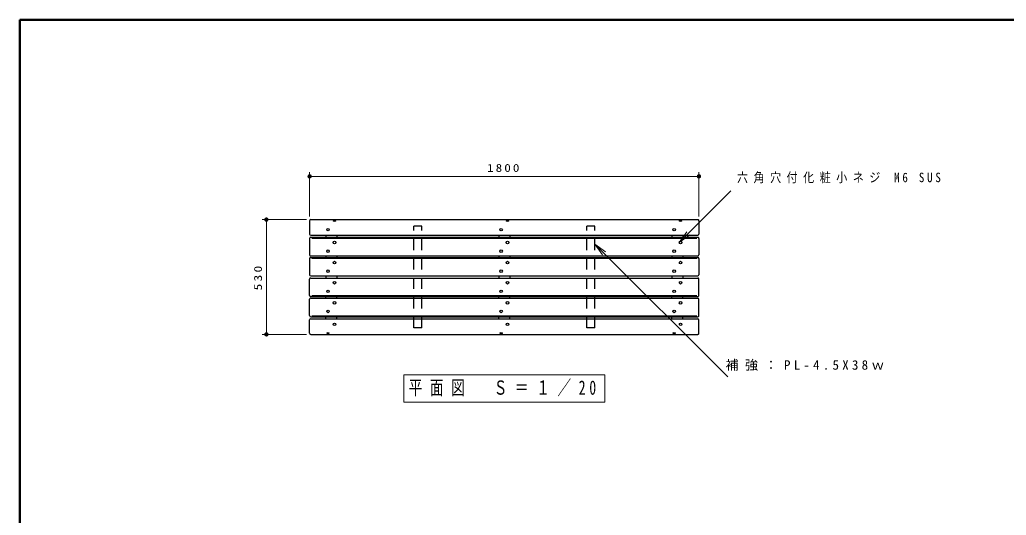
# Model space of a CAD drawing. Units: millimetres on the paper, scale 1:20. Extents: x -365 to 12, y -38 to 257.
# Drawn here: x -365 to -136.9, y 142.4 to 257 of the extents above; entities that cross this region are included whole.
import ezdxf

# ---------------------------------------------------------------- set-up
doc = ezdxf.new("R2010")
doc.units = ezdxf.units.MM
doc.linetypes.add('USER1', pattern=[4.5, 2.5, -2])
doc.layers.add('LY_1', color=7, linetype='Continuous', lineweight=25)
doc.layers.add('LY_2', color=7, linetype='Continuous', lineweight=13)
doc.styles.add('ＭＳ ゴシック', font='')
doc.styles.get('ＭＳ ゴシック').set_extended_font_data('MS Gothic')

# ---------------------------------------------------------------- blocks, each defined once
blk = doc.blocks.new('open_arrow')
at = {"color": 0, "linetype": 'Continuous', "lineweight": -2}
blk.add_lwpolyline([(7.5, 1.25), (0, 0), (7.5, -1.25)], dxfattribs=at)
blk = doc.blocks.new('filled_dot')
at = {"color": 0, "linetype": 'Continuous', "lineweight": -2, "const_width": 1.25}
blk.add_lwpolyline([(-0.625, 0, 1), (0.625, 0, 1)], format="xyb", close=True, dxfattribs=at)

msp = doc.modelspace()

# ---------------------------------------------------------------- linework, layer by layer
at = {"layer": 'LY_1', "lineweight": 13}
for p, q in [((-297.979, 211.537), (-297.979, 221.787)), ((-207.979, 211.537), (-207.979, 221.787)), ((-297.979, 220.787), (-207.979, 220.787)), ((-212.529, 205.481), (-200.582, 217.409)), ((-298.729, 210.787), (-308.979, 210.787)), ((-307.979, 184.249), (-307.979, 210.787)), ((-232.028, 205.089), (-201.33, 174.39)), ((-298.729, 184.249), (-308.979, 184.249)), ((-229.729, 174.899), (-276.229, 174.899)), ((-276.229, 174.899), (-276.229, 168.599)), ((-229.729, 168.599), (-229.729, 174.899)), ((-276.229, 168.599), (-229.729, 168.599))]:
    msp.add_line(p, q, dxfattribs=at)
at = {"layer": 'LY_1'}
for p, q in [((-297.979, 210.537), (-297.979, 207.413)), ((-297.729, 210.787), (-208.228, 210.787)), ((-207.979, 210.537), (-207.979, 207.413)), ((-297.979, 206.448), (-297.979, 202.647)), ((-297.729, 207.163), (-208.228, 207.163)), ((-297.729, 206.698), (-208.228, 206.698)), ((-297.479, 206.468), (-208.478, 206.468)), ((-294.229, 207.163), (-294.229, 206.698)), ((-291.729, 207.163), (-291.729, 206.698)), ((-254.229, 207.163), (-254.229, 206.698)), ((-251.729, 207.163), (-251.729, 206.698)), ((-214.229, 207.163), (-214.229, 206.698)), ((-211.729, 207.163), (-211.729, 206.698)), ((-207.979, 206.448), (-207.979, 202.647)), ((-297.979, 201.809), (-297.979, 198.008)), ((-297.729, 202.397), (-208.228, 202.397)), ((-297.729, 202.059), (-208.228, 202.059)), ((-297.479, 201.829), (-208.478, 201.829)), ((-294.229, 202.397), (-294.229, 202.059)), ((-291.729, 202.397), (-291.729, 202.059)), ((-254.229, 202.397), (-254.229, 202.059)), ((-251.729, 202.397), (-251.729, 202.059)), ((-214.229, 202.397), (-214.229, 202.059)), ((-211.729, 202.397), (-211.729, 202.059)), ((-207.979, 201.809), (-207.979, 198.008)), ((-297.979, 193.227), (-297.979, 197.028)), ((-297.729, 197.758), (-208.228, 197.758)), ((-297.729, 197.278), (-208.228, 197.278)), ((-294.229, 197.758), (-294.229, 197.278)), ((-291.729, 197.758), (-291.729, 197.278)), ((-254.229, 197.758), (-254.229, 197.278)), ((-251.729, 197.758), (-251.729, 197.278)), ((-214.229, 197.758), (-214.229, 197.278)), ((-211.729, 197.758), (-211.729, 197.278)), ((-207.979, 193.227), (-207.979, 197.028)), ((-297.979, 188.588), (-297.979, 192.389)), ((-297.729, 192.977), (-208.228, 192.977)), ((-297.729, 192.639), (-208.228, 192.639)), ((-297.479, 193.207), (-208.478, 193.207)), ((-294.229, 192.639), (-294.229, 192.977)), ((-291.729, 192.639), (-291.729, 192.977)), ((-254.229, 192.639), (-254.229, 192.977)), ((-251.729, 192.639), (-251.729, 192.977)), ((-214.229, 192.639), (-214.229, 192.977)), ((-211.729, 192.639), (-211.729, 192.977)), ((-207.979, 188.588), (-207.979, 192.389)), ((-297.979, 184.499), (-297.979, 187.623)), ((-297.729, 188.338), (-208.228, 188.338)), ((-297.729, 187.873), (-208.228, 187.873)), ((-297.479, 188.568), (-208.478, 188.568)), ((-294.229, 187.873), (-294.229, 188.338)), ((-291.729, 187.873), (-291.729, 188.338)), ((-254.229, 187.873), (-254.229, 188.338)), ((-251.729, 187.873), (-251.729, 188.338)), ((-214.229, 187.873), (-214.229, 188.338)), ((-211.729, 187.873), (-211.729, 188.338)), ((-207.979, 184.499), (-207.979, 187.623)), ((-297.729, 184.249), (-208.228, 184.249))]:
    msp.add_line(p, q, dxfattribs=at)
at = {"layer": 'LY_1', "linetype": 'USER1'}
for p, q in [((-272.028, 209.287), (-273.928, 209.287)), ((-273.928, 185.749), (-273.928, 209.287)), ((-272.028, 185.749), (-272.028, 209.287)), ((-233.928, 185.749), (-233.928, 209.287)), ((-232.028, 209.287), (-233.928, 209.287)), ((-232.028, 185.749), (-232.028, 209.287)), ((-272.028, 185.749), (-273.928, 185.749)), ((-232.028, 185.749), (-233.928, 185.749))]:
    msp.add_line(p, q, dxfattribs=at)
at = {"layer": 'LY_1'}
for centre, start, end in [((-297.729, 210.537), 90, 180.00003), ((-208.229, 210.537), 359.99996, 90), ((-297.729, 207.413), 180.00005, 270.00002), ((-297.729, 206.448), 90, 180.00003), ((-208.229, 207.413), 269.99996, 359.99995), ((-208.228, 206.448), 359.99996, 90), ((-297.729, 202.647), 180.00005, 270.00002), ((-297.729, 201.809), 90, 180.00003), ((-208.228, 202.647), 269.99996, 359.99995), ((-208.228, 201.809), 359.99996, 90), ((-297.729, 198.008), 180.00005, 270.00002), ((-297.729, 197.028), 89.99998, 179.99995), ((-208.228, 198.008), 269.99996, 359.99995), ((-208.228, 197.028), 0.00006, 90.00004), ((-297.729, 193.227), 179.99997, 270), ((-297.729, 192.389), 89.99998, 179.99995), ((-208.228, 193.227), 270, 0.00004), ((-208.228, 192.389), 0.00006, 90.00004), ((-297.729, 188.588), 179.99997, 270), ((-297.729, 187.623), 89.99998, 179.99995), ((-208.229, 187.623), 0.00006, 90.00004), ((-208.228, 188.588), 270, 0.00004), ((-297.729, 184.499), 179.99997, 270), ((-208.229, 184.499), 270, 0.00004)]:
    msp.add_arc(centre, 0.25, start, end, dxfattribs=at)
for centre, ratio in [((-292.229, 210.491), 0.446235), ((-252.229, 210.491), 0.446235), ((-212.229, 210.491), 0.446189), ((-293.729, 208.477), 0.948348), ((-253.729, 208.477), 0.948348), ((-213.729, 208.477), 0.948324), ((-292.229, 205.481), 0.997633), ((-252.229, 205.481), 0.997633), ((-212.229, 205.481), 0.997583), ((-293.729, 203.486), 0.997633), ((-253.729, 203.486), 0.997633), ((-213.729, 203.486), 0.997583), ((-292.229, 200.842), 0.99766), ((-252.229, 200.842), 0.997633), ((-212.229, 200.842), 0.997583), ((-293.729, 198.847), 0.997633), ((-253.729, 198.847), 0.997633), ((-213.729, 198.847), 0.99761), ((-292.229, 196.189), 0.997633), ((-252.229, 196.189), 0.997633), ((-212.229, 196.189), 0.99761), ((-293.729, 194.193), 0.99766), ((-253.729, 194.193), 0.997633), ((-213.729, 194.193), 0.997583), ((-292.229, 191.55), 0.997633), ((-252.229, 191.55), 0.997633), ((-212.229, 191.55), 0.997583), ((-293.729, 189.555), 0.997633), ((-253.729, 189.555), 0.997633), ((-213.729, 189.555), 0.997583), ((-292.229, 186.559), 0.948348), ((-252.229, 186.559), 0.948348), ((-212.229, 186.559), 0.948324), ((-293.729, 184.544), 0.446235), ((-253.729, 184.544), 0.446235), ((-213.729, 184.544), 0.446189)]:
    msp.add_ellipse(centre, major_axis=(0.3, 0), ratio=ratio, dxfattribs=at)
at = {"layer": 'LY_2', "lineweight": 50}
for p, q in [((0, 257), (-365, 257)), ((-365, 257), (-365, 0))]:
    msp.add_line(p, q, dxfattribs=at)

# ---------------------------------------------------------------- block references
at = {"layer": 'LY_1', "lineweight": 13, "xscale": 0.4, "yscale": 0.4}
msp.add_blockref('filled_dot', (-297.979, 220.787), dxfattribs=at)
for name, p, rotation in [('filled_dot', (-207.979, 220.787), 180), ('filled_dot', (-307.979, 210.787), 270), ('open_arrow', (-212.529, 205.481), 45), ('open_arrow', (-232.028, 205.089), 315), ('filled_dot', (-307.979, 184.249), 90)]:
    msp.add_blockref(name, p, dxfattribs=dict(at, rotation=rotation))

# ---------------------------------------------------------------- texts
at = {"layer": 'LY_1', "style": 'ＭＳ ゴシック'}
for s, insert, char_height, attachment_point in [('\\T1.33;\\W1.2;1800', (-252.979, 221.787), 1.833, 8), ('\\T1.5;\\W0.85;六角穴付化粧小ネジ\\~M6\\~SUS', (-199.197, 220.409), 2.199, 4), ('\\T1.5;補強：PL-4.5X38ｗ', (-201.825, 177.04), 2.199, 4), ('\\T1.56;\\W0.7;平面図\u3000Ｓ＝１／20', (-252.979, 171.749), 3.299, 5)]:
    msp.add_mtext(s, dxfattribs=dict(at, insert=insert, char_height=char_height, attachment_point=attachment_point))
at = {"layer": 'LY_1', "insert": (-308.979, 197.518), "char_height": 1.833, "attachment_point": 8, "rotation": 90, "style": 'ＭＳ ゴシック'}
msp.add_mtext('\\T1.33;\\W1.25;530', dxfattribs=at)

doc.saveas('drawing.dxf')
